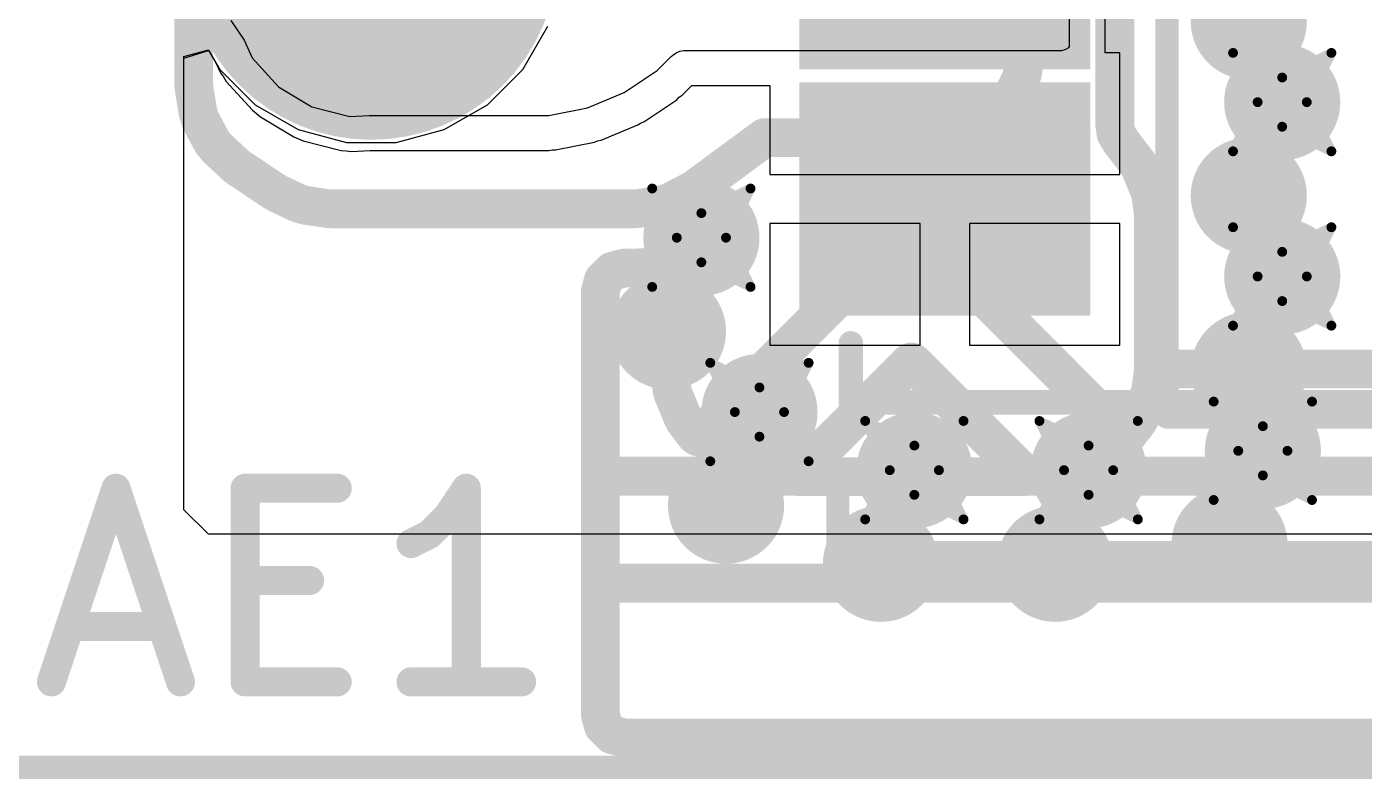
# Model space of a CAD drawing. Header units: inches. Extents: x 0 to 12.4, y -0.6 to 2.2.
# Drawn here: x 1.7109 to 1.9829, y -0.4313 to -0.28 of the extents above; entities that cross this region are included whole.
import ezdxf

# ---------------------------------------------------------------- set-up
doc = ezdxf.new("R2010")
doc.units = ezdxf.units.IN
doc.header["$MEASUREMENT"] = 0
for name, color, linetype in [('Board_Outline', 216, 'Continuous'), ('Bottom Layer', 5, 'Continuous'), ('Bottom Solder', 6, 'Continuous'), ('Dimension', 6, 'Continuous'), ('Drill Drawing', 1, 'Continuous'), ('Mechanical 4', 56, 'Continuous'), ('Multi-Layer', 9, 'Continuous'), ('Pad Holes', 156, 'Continuous'), ('Top Layer', 1, 'Continuous'), ('Top Overlay', 2, 'Continuous'), ('Top Paste', 8, 'Continuous'), ('Top Solder', 216, 'Continuous'), ('Via Holes', 16, 'Continuous')]:
    doc.layers.add(name, color=color, linetype=linetype)

# ---------------------------------------------------------------- blocks, each defined once
blk = doc.blocks.new('TP_0_9___8')
at = {"layer": 'Bottom Layer'}
h = blk.add_hatch(color=5, dxfattribs=at)
edge = h.paths.add_edge_path()
edge.add_arc((0, 0), 0.031496, 0, 360)
at = {"layer": 'Bottom Solder'}
h = blk.add_hatch(color=6, dxfattribs=at)
edge = h.paths.add_edge_path()
edge.add_arc((0, 0), 0.035496, 0, 360)
at = {"layer": 'Multi-Layer'}
h = blk.add_hatch(color=9, dxfattribs=at)
edge = h.paths.add_edge_path()
edge.add_arc((0, 0), 0.031496, 0, 360)
at = {"layer": 'Pad Holes'}
h = blk.add_hatch(color=7, dxfattribs=at)
edge = h.paths.add_edge_path()
edge.add_arc((0, 0), 0.0177165, 0, 360)
at = {"layer": 'Top Layer'}
h = blk.add_hatch(color=1, dxfattribs=at)
edge = h.paths.add_edge_path()
edge.add_arc((0, 0), 0.031496, 0, 360)
at = {"layer": 'Top Solder'}
h = blk.add_hatch(color=216, dxfattribs=at)
edge = h.paths.add_edge_path()
edge.add_arc((0, 0), 0.035496, 0, 360)
at = {"layer": 'Top Overlay'}
for points, const_width in [([(0.0354331, 0, 1), (-0.0354331, 0, 1)], 0.005), ([(-0.0366831, 0, 1), (-0.0341831, 0, 1)], 0.0025), ([(0.0341831, 0, 1), (0.0366831, 0, 1)], 0.0025)]:
    blk.add_lwpolyline(points, format="xyb", close=True, dxfattribs=dict(at, const_width=const_width))
blk = doc.blocks.new('E07_400M10S_10')
at = {"layer": 'Top Layer'}
for points in [[(0.23228345, 0.35433075), (0.28346455, 0.35433075), (0.28346455, 0.31496065), (0.23228345, 0.31496065)], [(0.23228345, 0.30433075), (0.28346455, 0.30433075), (0.28346455, 0.26496065), (0.23228345, 0.26496065)]]:
    blk.add_hatch(color=1, dxfattribs=at).paths.add_polyline_path(points)
at = {"layer": 'Top Paste'}
for points in [[(0.23228345, 0.35433075), (0.28346455, 0.35433075), (0.28346455, 0.31496065), (0.23228345, 0.31496065)], [(0.23228345, 0.30433075), (0.28346455, 0.30433075), (0.28346455, 0.26496065), (0.23228345, 0.26496065)]]:
    blk.add_hatch(color=8, dxfattribs=at).paths.add_polyline_path(points)
at = {"layer": 'Top Solder'}
for points in [[(0.22828345, 0.35833075), (0.28746455, 0.35833075), (0.28746455, 0.31096065), (0.22828345, 0.31096065)], [(0.22828345, 0.30833075), (0.28746455, 0.30833075), (0.28746455, 0.26096065), (0.22828345, 0.26096065)]]:
    blk.add_hatch(color=216, dxfattribs=at).paths.add_polyline_path(points)
at = {"layer": 'Top Overlay', "const_width": 0.005}
for points in [[(0.277, 0.376), (-0.277, 0.376)], [(0.277, 0.376), (0.277, 0.364)]]:
    blk.add_lwpolyline(points, dxfattribs=at)
at = {"layer": 'Top Overlay', "const_width": 0.0025}
for points in [[(0.27575, 0.376, 1), (0.27825, 0.376, 1)], [(0.27575, 0.376, 1), (0.27825, 0.376, 1)], [(0.27575, 0.364, 1), (0.27825, 0.364, 1)]]:
    blk.add_lwpolyline(points, format="xyb", close=True, dxfattribs=at)

msp = doc.modelspace()

# ---------------------------------------------------------------- hatches: boundary and pattern name
at = {"layer": 'Bottom Layer'}
h = msp.add_hatch(color=5, dxfattribs=at)
edge = h.paths.add_edge_path()
edge.add_arc((1.9662402, -0.2952756), 0.011811, 0, 360)
h = msp.add_hatch(color=5, dxfattribs=at)
edge = h.paths.add_edge_path()
edge.add_arc((1.8481299, -0.3228347), 0.011811, 0, 360)
h = msp.add_hatch(color=5, dxfattribs=at)
edge = h.paths.add_edge_path()
edge.add_arc((1.9662402, -0.3307087), 0.011811, 0, 360)
h = msp.add_hatch(color=5, dxfattribs=at)
edge = h.paths.add_edge_path()
edge.add_arc((1.859941, -0.3582677), 0.011811, 0, 360)
h = msp.add_hatch(color=5, dxfattribs=at)
edge = h.paths.add_edge_path()
edge.add_arc((1.9623032, -0.3661418), 0.011811, 0, 360)
h = msp.add_hatch(color=5, dxfattribs=at)
edge = h.paths.add_edge_path()
edge.add_arc((1.891437, -0.3700788), 0.011811, 0, 360)
h = msp.add_hatch(color=5, dxfattribs=at)
edge = h.paths.add_edge_path()
edge.add_arc((1.9268701, -0.3700788), 0.011811, 0, 360)
at = {"layer": 'Dimension'}
h = msp.add_hatch(color=6, dxfattribs=at)
edge = h.paths.add_edge_path()
edge.add_arc((1.9594431, -0.2788617), 0.011811, 0, 360)
h = msp.add_hatch(color=6, dxfattribs=at)
edge = h.paths.add_edge_path()
edge.add_arc((1.9594431, -0.3142947), 0.011811, 0, 360)
h = msp.add_hatch(color=6, dxfattribs=at)
edge = h.paths.add_edge_path()
edge.add_arc((1.8413328, -0.3418538), 0.011811, 0, 360)
h = msp.add_hatch(color=6, dxfattribs=at)
edge = h.paths.add_edge_path()
edge.add_arc((1.9594431, -0.3497278), 0.011811, 0, 360)
h = msp.add_hatch(color=6, dxfattribs=at)
edge = h.paths.add_edge_path()
edge.add_arc((1.8531439, -0.3772868), 0.011811, 0, 360)
h = msp.add_hatch(color=6, dxfattribs=at)
edge = h.paths.add_edge_path()
edge.add_arc((1.9555061, -0.3851609), 0.011811, 0, 360)
h = msp.add_hatch(color=6, dxfattribs=at)
edge = h.paths.add_edge_path()
edge.add_arc((1.8846399, -0.3890979), 0.011811, 0, 360)
h = msp.add_hatch(color=6, dxfattribs=at)
edge = h.paths.add_edge_path()
edge.add_arc((1.920073, -0.3890979), 0.011811, 0, 360)
at = {"layer": 'Top Layer'}
h = msp.add_hatch(color=1, dxfattribs=at)
edge = h.paths.add_edge_path()
edge.add_arc((1.9662402, -0.2952756), 0.011811, 0, 360)
h = msp.add_hatch(color=1, dxfattribs=at)
edge = h.paths.add_edge_path()
edge.add_arc((1.8481299, -0.3228347), 0.011811, 0, 360)
h = msp.add_hatch(color=1, dxfattribs=at)
edge = h.paths.add_edge_path()
edge.add_arc((1.9662402, -0.3307087), 0.011811, 0, 360)
h = msp.add_hatch(color=1, dxfattribs=at)
edge = h.paths.add_edge_path()
edge.add_arc((1.859941, -0.3582677), 0.011811, 0, 360)
h = msp.add_hatch(color=1, dxfattribs=at)
edge = h.paths.add_edge_path()
edge.add_arc((1.9623032, -0.3661418), 0.011811, 0, 360)
h = msp.add_hatch(color=1, dxfattribs=at)
edge = h.paths.add_edge_path()
edge.add_arc((1.891437, -0.3700788), 0.011811, 0, 360)
h = msp.add_hatch(color=1, dxfattribs=at)
edge = h.paths.add_edge_path()
edge.add_arc((1.9268701, -0.3700788), 0.011811, 0, 360)
at = {"layer": 'Via Holes'}
h = msp.add_hatch(color=7, dxfattribs=at)
edge = h.paths.add_edge_path()
edge.add_arc((1.9662402, -0.2952756), 0.0059055, 0, 360)
h = msp.add_hatch(color=7, dxfattribs=at)
edge = h.paths.add_edge_path()
edge.add_arc((1.8481299, -0.3228347), 0.0059055, 0, 360)
h = msp.add_hatch(color=7, dxfattribs=at)
edge = h.paths.add_edge_path()
edge.add_arc((1.9662402, -0.3307087), 0.0059055, 0, 360)
h = msp.add_hatch(color=7, dxfattribs=at)
edge = h.paths.add_edge_path()
edge.add_arc((1.859941, -0.3582677), 0.0059055, 0, 360)
h = msp.add_hatch(color=7, dxfattribs=at)
edge = h.paths.add_edge_path()
edge.add_arc((1.9623032, -0.3661418), 0.0059055, 0, 360)
h = msp.add_hatch(color=7, dxfattribs=at)
edge = h.paths.add_edge_path()
edge.add_arc((1.891437, -0.3700788), 0.0059055, 0, 360)
h = msp.add_hatch(color=7, dxfattribs=at)
edge = h.paths.add_edge_path()
edge.add_arc((1.9268701, -0.3700788), 0.0059055, 0, 360)

# ---------------------------------------------------------------- linework, layer by layer
at = {"layer": 'Board_Outline', "const_width": 0.01}
msp.add_lwpolyline([(1.6929134, -0.4330709), (2.5590551, -0.4330709)], dxfattribs=at)
at = {"layer": 'Bottom Layer'}
for p, q in [((1.8118045, -0.2886371), (1.8168726, -0.2798589)), ((1.7429133, -0.286024), (1.7479133, -0.2846843)), ((1.7479133, -0.2846843), (1.7501955, -0.2886371)), ((1.7429133, -0.3781069), (1.7429133, -0.286024)), ((1.7501955, -0.2886371), (1.7573629, -0.2958045)), ((1.8046371, -0.2958045), (1.8118045, -0.2886371)), ((1.7573629, -0.2958045), (1.7661411, -0.3008726)), ((1.7958589, -0.3008726), (1.8046371, -0.2958045)), ((1.7661411, -0.3008726), (1.7759319, -0.303496)), ((1.7860681, -0.303496), (1.7958589, -0.3008726)), ((1.7759319, -0.303496), (1.7860681, -0.303496)), ((1.7479134, -0.383071), (1.7429133, -0.3781069)), ((2.509055, -0.3830709), (1.7479134, -0.383071))]:
    msp.add_line(p, q, dxfattribs=at)
at = {"layer": 'Dimension', "const_width": 0.007874}
for points in [[(1.9321989, -0.2685965), (1.932199, -0.299363)], [(1.7448761, -0.2915685), (1.7448761, -0.2747387)], [(1.9111349, -0.2750426), (1.9129493, -0.2786036)], [(1.9129493, -0.2786036), (1.9134213, -0.2800562)], [(1.9134213, -0.2800562), (1.9140465, -0.2840035)], [(1.9140465, -0.2855309), (1.9140465, -0.2840035)], [(1.9134213, -0.2894781), (1.9140465, -0.2855309)], [(1.9129493, -0.2909307), (1.9134213, -0.2894781)], [(1.7448761, -0.2915685), (1.7449413, -0.2923633)], [(1.9111349, -0.2944917), (1.9129493, -0.2909307)], [(1.7449413, -0.2923633), (1.7457885, -0.2974981)], [(1.9102371, -0.2957274), (1.9111349, -0.2944917)], [(1.7457885, -0.2974981), (1.7462991, -0.2990032)], [(1.9074112, -0.2985533), (1.9102371, -0.2957274)], [(1.7462991, -0.2990032), (1.7481583, -0.3024837)], [(1.9026145, -0.3012655), (1.9061755, -0.2994511)], [(1.9061755, -0.2994511), (1.9074112, -0.2985533)], [(1.9321614, -0.2996483), (1.9321689, -0.2995527)], [(1.9321614, -0.2996483), (1.932448, -0.3017211)], [(1.9321689, -0.2995527), (1.932199, -0.299363)], [(1.7481583, -0.3024837), (1.7485602, -0.3032361)], [(1.8558129, -0.3063137), (1.8610179, -0.3024837)], [(1.8610179, -0.3024837), (1.8960668, -0.3024837)], [(1.8960668, -0.3024837), (1.8968304, -0.3024236)], [(1.8968304, -0.3024236), (1.8978448, -0.3022629)], [(1.8978448, -0.3022629), (1.9011619, -0.3017375)], [(1.9011619, -0.3017375), (1.9026145, -0.3012655)], [(1.932448, -0.3017211), (1.9334108, -0.3032251)], [(1.7485602, -0.3032361), (1.7495274, -0.3044975)], [(1.7495274, -0.3044975), (1.7533241, -0.3080567)], [(1.9333916, -0.3032399), (1.9334108, -0.3032251)], [(1.9333916, -0.3032399), (1.9335644, -0.3034652)], [(1.9335644, -0.3034652), (1.9335762, -0.3034835)], [(1.9335762, -0.3034835), (1.9335862, -0.3034935)], [(1.9335862, -0.3034935), (1.9369201, -0.3078383)], [(1.7533241, -0.3080567), (1.7539484, -0.3085527)], [(1.84685, -0.3129092), (1.855657, -0.3064285)], [(1.855657, -0.3064285), (1.855813, -0.3063137)], [(1.8558129, -0.3063137), (1.855813, -0.3063137)], [(1.9369201, -0.3078383), (1.9372373, -0.3083878)], [(1.9372373, -0.3083878), (1.9393329, -0.313447)], [(1.7539484, -0.3085527), (1.7612622, -0.3134453)], [(1.7612622, -0.3134453), (1.7618872, -0.3137998)], [(1.7618872, -0.3137998), (1.7661324, -0.3158098)], [(1.8426985, -0.3151173), (1.8461929, -0.3133167)], [(1.8461929, -0.3133167), (1.84685, -0.3129092)], [(1.9393329, -0.313447), (1.9394972, -0.31406)], [(1.7661324, -0.3158098), (1.7675046, -0.3162264)], [(1.7675046, -0.3162264), (1.7721502, -0.3169161)], [(1.8363509, -0.3167323), (1.8402396, -0.3161104)], [(1.8402396, -0.3161104), (1.8417046, -0.3156294)], [(1.8417046, -0.3156294), (1.8426985, -0.3151173)], [(1.9394972, -0.31406), (1.9400324, -0.3181258)], [(1.7721502, -0.3169161), (1.7728672, -0.3169691)], [(1.7728672, -0.3169691), (1.8344827, -0.3169691)], [(1.8344827, -0.3169691), (1.8352536, -0.3169078)], [(1.8352536, -0.3169078), (1.8363509, -0.3167323)], [(1.9400324, -0.3181258), (1.9400533, -0.3184437)], [(1.9400533, -0.3495159), (1.9400533, -0.3184437)], [(1.8478672, -0.3630338), (1.8873887, -0.3235123)], [(1.8873887, -0.3235123), (1.8895771, -0.3222488)], [(1.8895771, -0.3222488), (1.8921042, -0.3222488)], [(1.8921042, -0.3222488), (1.8942927, -0.3235123)], [(1.8942927, -0.3235123), (1.9338142, -0.3630338)], [(1.8282074, -0.3314376), (1.8299942, -0.3296507)], [(1.8299942, -0.3296507), (1.8324352, -0.3289967)], [(1.8324352, -0.3289967), (1.8344342, -0.3289967)], [(1.8344342, -0.3289967), (1.8344827, -0.3289967)], [(1.8344827, -0.3289967), (1.8354354, -0.3289589)], [(1.8354354, -0.3289589), (1.8362063, -0.3288976)], [(1.8362063, -0.3288976), (1.8362551, -0.3288918)], [(1.8362551, -0.3288918), (1.836263, -0.328891)], [(1.836263, -0.328891), (1.8389026, -0.3293691)], [(1.8389026, -0.3293691), (1.8408911, -0.3311696)], [(1.8275533, -0.3338785), (1.8282074, -0.3314376)], [(1.8408911, -0.3311696), (1.8416281, -0.3337489)], [(1.8275533, -0.3712935), (1.8275533, -0.3338785)], [(1.8416281, -0.3495159), (1.8416281, -0.3337489)], [(1.8677671, -0.3709728), (1.8903863, -0.3483536)], [(1.8903863, -0.3483536), (1.8908407, -0.3480912)], [(1.8908407, -0.3480912), (1.8912951, -0.3483536)], [(1.8912951, -0.3483536), (1.9139143, -0.3709728)], [(1.8416281, -0.3495159), (1.8416489, -0.3498337)], [(1.8416489, -0.3498337), (1.8421842, -0.3538995)], [(1.9394972, -0.3538995), (1.9400324, -0.3498337)], [(1.9400324, -0.3498337), (1.9400533, -0.3495159)], [(1.9400533, -0.3495159), (2.3731242, -0.3495159)], [(1.9400533, -0.3495159), (2.3731242, -0.3495159)], [(1.8421842, -0.3538995), (1.8423484, -0.3545124)], [(1.8423484, -0.3545124), (1.8444441, -0.3595718)], [(1.9372373, -0.3595717), (1.9393329, -0.3545124)], [(1.9393329, -0.3545124), (1.9394972, -0.3538995)], [(1.8444441, -0.3595718), (1.8447613, -0.3601212)], [(1.8447613, -0.3601212), (1.8469501, -0.3629737)], [(1.9347313, -0.3629737), (1.93692, -0.3601213)], [(1.93692, -0.3601213), (1.9372373, -0.3595717)], [(1.8469501, -0.3629737), (1.8473894, -0.3632959)], [(1.8473894, -0.3632959), (1.8478672, -0.3630338)], [(1.9338142, -0.3630338), (1.9342918, -0.3632959)], [(1.9342918, -0.3632959), (1.9347313, -0.3629737)], [(1.8675705, -0.3712935), (1.8677671, -0.3709728)], [(1.9139143, -0.3709728), (1.9141108, -0.3712935)], [(1.8275533, -0.3712935), (1.8675705, -0.3712935)], [(1.8275533, -0.3712935), (1.8675705, -0.3712935)], [(1.8275533, -0.3930349), (1.8275533, -0.3712935)], [(1.8675705, -0.3712935), (1.8679363, -0.3713813)], [(1.8679363, -0.3713813), (1.9137451, -0.3713813)], [(1.9137451, -0.3713813), (1.9141108, -0.3712935)], [(1.9141108, -0.3712935), (2.3990666, -0.3712935)], [(1.9141108, -0.3712935), (2.3990666, -0.3712935)], [(1.8275533, -0.3930349), (2.5008546, -0.3930349)], [(1.8275533, -0.3930349), (2.5008546, -0.3930349)], [(1.8275533, -0.4196294), (1.8275533, -0.3930349)], [(1.8275533, -0.4196294), (1.8282074, -0.4220703)], [(1.8282074, -0.4220703), (1.8299942, -0.4238572)], [(1.8299942, -0.4238572), (1.8324352, -0.4245113)], [(1.8324352, -0.4245113), (2.5473565, -0.4245113)]]:
    msp.add_lwpolyline(points, dxfattribs=at)
at = {"layer": 'Dimension', "const_width": 0.003937}
for points in [[(1.9109808, -0.2786036, 1), (1.9149178, -0.2786036, 1)], [(1.9109808, -0.2786036, 1), (1.9149178, -0.2786036, 1)], [(1.9114528, -0.2800562, 1), (1.9153898, -0.2800562, 1)], [(1.9114528, -0.2800562, 1), (1.9153898, -0.2800562, 1)], [(1.912078, -0.2840035, 1), (1.916015, -0.2840035, 1)], [(1.912078, -0.2840035, 1), (1.916015, -0.2840035, 1)], [(1.912078, -0.2855309, 1), (1.916015, -0.2855309, 1)], [(1.912078, -0.2855309, 1), (1.916015, -0.2855309, 1)], [(1.9114528, -0.2894781, 1), (1.9153898, -0.2894781, 1)], [(1.9114528, -0.2894781, 1), (1.9153898, -0.2894781, 1)], [(1.7429076, -0.2915685, 1), (1.7468446, -0.2915685, 1)], [(1.7429076, -0.2915685, 1), (1.7468446, -0.2915685, 1)], [(1.9109808, -0.2909307, 1), (1.9149178, -0.2909307, 1)], [(1.9109808, -0.2909307, 1), (1.9149178, -0.2909307, 1)], [(1.7429728, -0.2923633, 1), (1.7469098, -0.2923633, 1)], [(1.7429728, -0.2923633, 1), (1.7469098, -0.2923633, 1)], [(1.9091664, -0.2944917, 1), (1.9131034, -0.2944917, 1)], [(1.9091664, -0.2944917, 1), (1.9131034, -0.2944917, 1)], [(1.74382, -0.2974981, 1), (1.747757, -0.2974981, 1)], [(1.74382, -0.2974981, 1), (1.747757, -0.2974981, 1)], [(1.9082686, -0.2957274, 1), (1.9122056, -0.2957274, 1)], [(1.9082686, -0.2957274, 1), (1.9122056, -0.2957274, 1)], [(1.7443306, -0.2990032, 1), (1.7482676, -0.2990032, 1)], [(1.7443306, -0.2990032, 1), (1.7482676, -0.2990032, 1)], [(1.904207, -0.2994511, 1), (1.908144, -0.2994511, 1)], [(1.904207, -0.2994511, 1), (1.908144, -0.2994511, 1)], [(1.9054427, -0.2985533, 1), (1.9093797, -0.2985533, 1)], [(1.9054427, -0.2985533, 1), (1.9093797, -0.2985533, 1)], [(1.9301929, -0.2996483, 1), (1.9341299, -0.2996483, 1)], [(1.9301929, -0.2996483, 1), (1.9341299, -0.2996483, 1)], [(1.9302004, -0.2995527, 1), (1.9341374, -0.2995527, 1)], [(1.9302004, -0.2995527, 1), (1.9341374, -0.2995527, 1)], [(1.9302305, -0.299363, 1), (1.9341675, -0.299363, 1)], [(1.9302305, -0.299363, 1), (1.9341675, -0.299363, 1)], [(1.7461898, -0.3024837, 1), (1.7501268, -0.3024837, 1)], [(1.7461898, -0.3024837, 1), (1.7501268, -0.3024837, 1)], [(1.8590494, -0.3024837, 1), (1.8629864, -0.3024837, 1)], [(1.8590494, -0.3024837, 1), (1.8629864, -0.3024837, 1)], [(1.8940983, -0.3024837, 1), (1.8980353, -0.3024837, 1)], [(1.8940983, -0.3024837, 1), (1.8980353, -0.3024837, 1)], [(1.8948619, -0.3024236, 1), (1.8987989, -0.3024236, 1)], [(1.8948619, -0.3024236, 1), (1.8987989, -0.3024236, 1)], [(1.8958763, -0.3022629, 1), (1.8998133, -0.3022629, 1)], [(1.8958763, -0.3022629, 1), (1.8998133, -0.3022629, 1)], [(1.8991934, -0.3017375, 1), (1.9031304, -0.3017375, 1)], [(1.8991934, -0.3017375, 1), (1.9031304, -0.3017375, 1)], [(1.900646, -0.3012655, 1), (1.904583, -0.3012655, 1)], [(1.900646, -0.3012655, 1), (1.904583, -0.3012655, 1)], [(1.9304795, -0.3017211, 1), (1.9344165, -0.3017211, 1)], [(1.9304795, -0.3017211, 1), (1.9344165, -0.3017211, 1)], [(1.7465917, -0.3032361, 1), (1.7505287, -0.3032361, 1)], [(1.7465917, -0.3032361, 1), (1.7505287, -0.3032361, 1)], [(1.7475589, -0.3044975, 1), (1.7514959, -0.3044975, 1)], [(1.7475589, -0.3044975, 1), (1.7514959, -0.3044975, 1)], [(1.9314231, -0.3032399, 1), (1.9353601, -0.3032399, 1)], [(1.9314231, -0.3032399, 1), (1.9353601, -0.3032399, 1)], [(1.9314423, -0.3032251, 1), (1.9353793, -0.3032251, 1)], [(1.9314423, -0.3032251, 1), (1.9353793, -0.3032251, 1)], [(1.9315959, -0.3034652, 1), (1.9355329, -0.3034652, 1)], [(1.9315959, -0.3034652, 1), (1.9355329, -0.3034652, 1)], [(1.9316077, -0.3034835, 1), (1.9355447, -0.3034835, 1)], [(1.9316077, -0.3034835, 1), (1.9355447, -0.3034835, 1)], [(1.9316177, -0.3034935, 1), (1.9355547, -0.3034935, 1)], [(1.9316177, -0.3034935, 1), (1.9355547, -0.3034935, 1)], [(1.7513556, -0.3080567, 1), (1.7552926, -0.3080567, 1)], [(1.7513556, -0.3080567, 1), (1.7552926, -0.3080567, 1)], [(1.8536885, -0.3064285, 1), (1.8576255, -0.3064285, 1)], [(1.8536885, -0.3064285, 1), (1.8576255, -0.3064285, 1)], [(1.8538444, -0.3063137, 1), (1.8577814, -0.3063137, 1)], [(1.8538444, -0.3063137, 1), (1.8577814, -0.3063137, 1)], [(1.8538445, -0.3063137, 1), (1.8577815, -0.3063137, 1)], [(1.8538445, -0.3063137, 1), (1.8577815, -0.3063137, 1)], [(1.9349516, -0.3078383, 1), (1.9388886, -0.3078383, 1)], [(1.9349516, -0.3078383, 1), (1.9388886, -0.3078383, 1)], [(1.9352688, -0.3083878, 1), (1.9392058, -0.3083878, 1)], [(1.9352688, -0.3083878, 1), (1.9392058, -0.3083878, 1)], [(1.7519799, -0.3085527, 1), (1.7559169, -0.3085527, 1)], [(1.7519799, -0.3085527, 1), (1.7559169, -0.3085527, 1)], [(1.7592937, -0.3134453, 1), (1.7632307, -0.3134453, 1)], [(1.7592937, -0.3134453, 1), (1.7632307, -0.3134453, 1)], [(1.7599187, -0.3137998, 1), (1.7638557, -0.3137998, 1)], [(1.7599187, -0.3137998, 1), (1.7638557, -0.3137998, 1)], [(1.8442244, -0.3133167, 1), (1.8481614, -0.3133167, 1)], [(1.8442244, -0.3133167, 1), (1.8481614, -0.3133167, 1)], [(1.8448815, -0.3129092, 1), (1.8488185, -0.3129092, 1)], [(1.8448815, -0.3129092, 1), (1.8488185, -0.3129092, 1)], [(1.9373644, -0.313447, 1), (1.9413014, -0.313447, 1)], [(1.9373644, -0.313447, 1), (1.9413014, -0.313447, 1)], [(1.7641639, -0.3158098, 1), (1.7681009, -0.3158098, 1)], [(1.7641639, -0.3158098, 1), (1.7681009, -0.3158098, 1)], [(1.7655361, -0.3162264, 1), (1.7694731, -0.3162264, 1)], [(1.7655361, -0.3162264, 1), (1.7694731, -0.3162264, 1)], [(1.8382711, -0.3161104, 1), (1.8422081, -0.3161104, 1)], [(1.8382711, -0.3161104, 1), (1.8422081, -0.3161104, 1)], [(1.8397361, -0.3156294, 1), (1.8436731, -0.3156294, 1)], [(1.8397361, -0.3156294, 1), (1.8436731, -0.3156294, 1)], [(1.84073, -0.3151173, 1), (1.844667, -0.3151173, 1)], [(1.84073, -0.3151173, 1), (1.844667, -0.3151173, 1)], [(1.9375287, -0.31406, 1), (1.9414657, -0.31406, 1)], [(1.9375287, -0.31406, 1), (1.9414657, -0.31406, 1)], [(1.7701817, -0.3169161, 1), (1.7741187, -0.3169161, 1)], [(1.7701817, -0.3169161, 1), (1.7741187, -0.3169161, 1)], [(1.7708987, -0.3169691, 1), (1.7748357, -0.3169691, 1)], [(1.7708987, -0.3169691, 1), (1.7748357, -0.3169691, 1)], [(1.8325142, -0.3169691, 1), (1.8364512, -0.3169691, 1)], [(1.8325142, -0.3169691, 1), (1.8364512, -0.3169691, 1)], [(1.8332851, -0.3169078, 1), (1.8372221, -0.3169078, 1)], [(1.8332851, -0.3169078, 1), (1.8372221, -0.3169078, 1)], [(1.8343824, -0.3167323, 1), (1.8383194, -0.3167323, 1)], [(1.8343824, -0.3167323, 1), (1.8383194, -0.3167323, 1)], [(1.9380639, -0.3181258, 1), (1.9420009, -0.3181258, 1)], [(1.9380639, -0.3181258, 1), (1.9420009, -0.3181258, 1)], [(1.9380848, -0.3184437, 1), (1.9420218, -0.3184437, 1)], [(1.9380848, -0.3184437, 1), (1.9420218, -0.3184437, 1)], [(1.8854202, -0.3235123, 1), (1.8893572, -0.3235123, 1)], [(1.8854202, -0.3235123, 1), (1.8893572, -0.3235123, 1)], [(1.8876086, -0.3222488, 1), (1.8915456, -0.3222488, 1)], [(1.8876086, -0.3222488, 1), (1.8915456, -0.3222488, 1)], [(1.8901357, -0.3222488, 1), (1.8940727, -0.3222488, 1)], [(1.8901357, -0.3222488, 1), (1.8940727, -0.3222488, 1)], [(1.8923242, -0.3235123, 1), (1.8962612, -0.3235123, 1)], [(1.8923242, -0.3235123, 1), (1.8962612, -0.3235123, 1)], [(1.8280257, -0.3296507, 1), (1.8319627, -0.3296507, 1)], [(1.8280257, -0.3296507, 1), (1.8319627, -0.3296507, 1)], [(1.8304667, -0.3289967, 1), (1.8344037, -0.3289967, 1)], [(1.8304667, -0.3289967, 1), (1.8344037, -0.3289967, 1)], [(1.8324657, -0.3289967, 1), (1.8364027, -0.3289967, 1)], [(1.8324657, -0.3289967, 1), (1.8364027, -0.3289967, 1)], [(1.8325142, -0.3289967, 1), (1.8364512, -0.3289967, 1)], [(1.8325142, -0.3289967, 1), (1.8364512, -0.3289967, 1)], [(1.8334669, -0.3289589, 1), (1.8374039, -0.3289589, 1)], [(1.8334669, -0.3289589, 1), (1.8374039, -0.3289589, 1)], [(1.8342378, -0.3288976, 1), (1.8381748, -0.3288976, 1)], [(1.8342378, -0.3288976, 1), (1.8381748, -0.3288976, 1)], [(1.8342866, -0.3288918, 1), (1.8382236, -0.3288918, 1)], [(1.8342866, -0.3288918, 1), (1.8382236, -0.3288918, 1)], [(1.8342945, -0.328891, 1), (1.8382315, -0.328891, 1)], [(1.8342945, -0.328891, 1), (1.8382315, -0.328891, 1)], [(1.8369341, -0.3293691, 1), (1.8408711, -0.3293691, 1)], [(1.8369341, -0.3293691, 1), (1.8408711, -0.3293691, 1)], [(1.8262389, -0.3314376, 1), (1.8301759, -0.3314376, 1)], [(1.8262389, -0.3314376, 1), (1.8301759, -0.3314376, 1)], [(1.8389226, -0.3311696, 1), (1.8428596, -0.3311696, 1)], [(1.8389226, -0.3311696, 1), (1.8428596, -0.3311696, 1)], [(1.8255848, -0.3338785, 1), (1.8295218, -0.3338785, 1)], [(1.8255848, -0.3338785, 1), (1.8295218, -0.3338785, 1)], [(1.8396596, -0.3337489, 1), (1.8435966, -0.3337489, 1)], [(1.8396596, -0.3337489, 1), (1.8435966, -0.3337489, 1)], [(1.8884178, -0.3483536, 1), (1.8923548, -0.3483536, 1)], [(1.8884178, -0.3483536, 1), (1.8923548, -0.3483536, 1)], [(1.8888722, -0.3480912, 1), (1.8928092, -0.3480912, 1)], [(1.8888722, -0.3480912, 1), (1.8928092, -0.3480912, 1)], [(1.8893266, -0.3483536, 1), (1.8932636, -0.3483536, 1)], [(1.8893266, -0.3483536, 1), (1.8932636, -0.3483536, 1)], [(1.8396596, -0.3495159, 1), (1.8435966, -0.3495159, 1)], [(1.8396596, -0.3495159, 1), (1.8435966, -0.3495159, 1)], [(1.8396804, -0.3498337, 1), (1.8436174, -0.3498337, 1)], [(1.8396804, -0.3498337, 1), (1.8436174, -0.3498337, 1)], [(1.9380639, -0.3498337, 1), (1.9420009, -0.3498337, 1)], [(1.9380639, -0.3498337, 1), (1.9420009, -0.3498337, 1)], [(1.9380848, -0.3495159, 1), (1.9420218, -0.3495159, 1)], [(1.9380848, -0.3495159, 1), (1.9420218, -0.3495159, 1)], [(1.9380848, -0.3495159, 1), (1.9420218, -0.3495159, 1)], [(1.9380848, -0.3495159, 1), (1.9420218, -0.3495159, 1)], [(1.8402157, -0.3538995, 1), (1.8441527, -0.3538995, 1)], [(1.8402157, -0.3538995, 1), (1.8441527, -0.3538995, 1)], [(1.8403799, -0.3545124, 1), (1.8443169, -0.3545124, 1)], [(1.8403799, -0.3545124, 1), (1.8443169, -0.3545124, 1)], [(1.9373644, -0.3545124, 1), (1.9413014, -0.3545124, 1)], [(1.9373644, -0.3545124, 1), (1.9413014, -0.3545124, 1)], [(1.9375287, -0.3538995, 1), (1.9414657, -0.3538995, 1)], [(1.9375287, -0.3538995, 1), (1.9414657, -0.3538995, 1)], [(1.8424756, -0.3595718, 1), (1.8464126, -0.3595718, 1)], [(1.8424756, -0.3595718, 1), (1.8464126, -0.3595718, 1)], [(1.8427928, -0.3601212, 1), (1.8467298, -0.3601212, 1)], [(1.8427928, -0.3601212, 1), (1.8467298, -0.3601212, 1)], [(1.9349515, -0.3601213, 1), (1.9388885, -0.3601213, 1)], [(1.9349515, -0.3601213, 1), (1.9388885, -0.3601213, 1)], [(1.9352688, -0.3595717, 1), (1.9392058, -0.3595717, 1)], [(1.9352688, -0.3595717, 1), (1.9392058, -0.3595717, 1)], [(1.8449816, -0.3629737, 1), (1.8489186, -0.3629737, 1)], [(1.8449816, -0.3629737, 1), (1.8489186, -0.3629737, 1)], [(1.8454209, -0.3632959, 1), (1.8493579, -0.3632959, 1)], [(1.8454209, -0.3632959, 1), (1.8493579, -0.3632959, 1)], [(1.8458987, -0.3630338, 1), (1.8498357, -0.3630338, 1)], [(1.8458987, -0.3630338, 1), (1.8498357, -0.3630338, 1)], [(1.9318457, -0.3630338, 1), (1.9357827, -0.3630338, 1)], [(1.9318457, -0.3630338, 1), (1.9357827, -0.3630338, 1)], [(1.9323233, -0.3632959, 1), (1.9362603, -0.3632959, 1)], [(1.9323233, -0.3632959, 1), (1.9362603, -0.3632959, 1)], [(1.9327628, -0.3629737, 1), (1.9366998, -0.3629737, 1)], [(1.9327628, -0.3629737, 1), (1.9366998, -0.3629737, 1)], [(1.8657986, -0.3709728, 1), (1.8697356, -0.3709728, 1)], [(1.8657986, -0.3709728, 1), (1.8697356, -0.3709728, 1)], [(1.9119458, -0.3709728, 1), (1.9158828, -0.3709728, 1)], [(1.9119458, -0.3709728, 1), (1.9158828, -0.3709728, 1)], [(1.8255848, -0.3712935, 1), (1.8295218, -0.3712935, 1)], [(1.8255848, -0.3712935, 1), (1.8295218, -0.3712935, 1)], [(1.8255848, -0.3712935, 1), (1.8295218, -0.3712935, 1)], [(1.8255848, -0.3712935, 1), (1.8295218, -0.3712935, 1)], [(1.865602, -0.3712935, 1), (1.869539, -0.3712935, 1)], [(1.865602, -0.3712935, 1), (1.869539, -0.3712935, 1)], [(1.865602, -0.3712935, 1), (1.869539, -0.3712935, 1)], [(1.865602, -0.3712935, 1), (1.869539, -0.3712935, 1)], [(1.8659678, -0.3713813, 1), (1.8699048, -0.3713813, 1)], [(1.8659678, -0.3713813, 1), (1.8699048, -0.3713813, 1)], [(1.9117766, -0.3713813, 1), (1.9157136, -0.3713813, 1)], [(1.9117766, -0.3713813, 1), (1.9157136, -0.3713813, 1)], [(1.9121423, -0.3712935, 1), (1.9160793, -0.3712935, 1)], [(1.9121423, -0.3712935, 1), (1.9160793, -0.3712935, 1)], [(1.9121423, -0.3712935, 1), (1.9160793, -0.3712935, 1)], [(1.9121423, -0.3712935, 1), (1.9160793, -0.3712935, 1)], [(1.8255848, -0.3930349, 1), (1.8295218, -0.3930349, 1)], [(1.8255848, -0.3930349, 1), (1.8295218, -0.3930349, 1)], [(1.8255848, -0.3930349, 1), (1.8295218, -0.3930349, 1)], [(1.8255848, -0.3930349, 1), (1.8295218, -0.3930349, 1)], [(1.8255848, -0.4196294, 1), (1.8295218, -0.4196294, 1)], [(1.8255848, -0.4196294, 1), (1.8295218, -0.4196294, 1)], [(1.8262389, -0.4220703, 1), (1.8301759, -0.4220703, 1)], [(1.8262389, -0.4220703, 1), (1.8301759, -0.4220703, 1)], [(1.8280257, -0.4238572, 1), (1.8319627, -0.4238572, 1)], [(1.8280257, -0.4238572, 1), (1.8319627, -0.4238572, 1)], [(1.8304667, -0.4245113, 1), (1.8344037, -0.4245113, 1)], [(1.8304667, -0.4245113, 1), (1.8344037, -0.4245113, 1)]]:
    msp.add_lwpolyline(points, format="xyb", close=True, dxfattribs=at)
at = {"layer": 'Drill Drawing', "const_width": 0.002}
for points in [[(1.9562402, -0.2852756), (1.9662402, -0.2902756)], [(1.9562402, -0.2852756), (1.9612402, -0.2952756)], [(1.9662402, -0.2902756), (1.9762402, -0.2852756)], [(1.9712402, -0.2952756), (1.9762402, -0.2852756)], [(1.9562402, -0.3052756), (1.9612402, -0.2952756)], [(1.9712402, -0.2952756), (1.9762402, -0.3052756)], [(1.9562402, -0.3052756), (1.9662402, -0.3002756)], [(1.9662402, -0.3002756), (1.9762402, -0.3052756)], [(1.8381299, -0.3128347), (1.8481299, -0.3178347)], [(1.8381299, -0.3128347), (1.8431299, -0.3228347)], [(1.8481299, -0.3178347), (1.8581299, -0.3128347)], [(1.8531299, -0.3228347), (1.8581299, -0.3128347)], [(1.9562402, -0.3207087), (1.9662402, -0.3257087)], [(1.9562402, -0.3207087), (1.9612402, -0.3307087)], [(1.9662402, -0.3257087), (1.9762402, -0.3207087)], [(1.9712402, -0.3307087), (1.9762402, -0.3207087)], [(1.8381299, -0.3328347), (1.8431299, -0.3228347)], [(1.8531299, -0.3228347), (1.8581299, -0.3328347)], [(1.8381299, -0.3328347), (1.8481299, -0.3278347)], [(1.8481299, -0.3278347), (1.8581299, -0.3328347)], [(1.9562402, -0.3407087), (1.9612402, -0.3307087)], [(1.9712402, -0.3307087), (1.9762402, -0.3407087)], [(1.9562402, -0.3407087), (1.9662402, -0.3357087)], [(1.9662402, -0.3357087), (1.9762402, -0.3407087)], [(1.849941, -0.3482677), (1.859941, -0.3532677)], [(1.849941, -0.3482677), (1.854941, -0.3582677)], [(1.859941, -0.3532677), (1.869941, -0.3482677)], [(1.864941, -0.3582677), (1.869941, -0.3482677)], [(1.9523032, -0.3561418), (1.9623032, -0.3611418)], [(1.9523032, -0.3561418), (1.9573032, -0.3661418)], [(1.9623032, -0.3611418), (1.9723032, -0.3561418)], [(1.9673032, -0.3661418), (1.9723032, -0.3561418)], [(1.849941, -0.3682677), (1.854941, -0.3582677)], [(1.864941, -0.3582677), (1.869941, -0.3682677)], [(1.881437, -0.3600788), (1.891437, -0.3650788)], [(1.881437, -0.3600788), (1.886437, -0.3700788)], [(1.891437, -0.3650788), (1.901437, -0.3600788)], [(1.896437, -0.3700788), (1.901437, -0.3600788)], [(1.9168701, -0.3600788), (1.9268701, -0.3650788)], [(1.9168701, -0.3600788), (1.9218701, -0.3700788)], [(1.9268701, -0.3650788), (1.9368701, -0.3600788)], [(1.9318701, -0.3700788), (1.9368701, -0.3600788)], [(1.849941, -0.3682677), (1.859941, -0.3632677)], [(1.859941, -0.3632677), (1.869941, -0.3682677)], [(1.9523032, -0.3761418), (1.9573032, -0.3661418)], [(1.9673032, -0.3661418), (1.9723032, -0.3761418)], [(1.881437, -0.3800788), (1.886437, -0.3700788)], [(1.896437, -0.3700788), (1.901437, -0.3800788)], [(1.9168701, -0.3800788), (1.9218701, -0.3700788)], [(1.9318701, -0.3700788), (1.9368701, -0.3800788)], [(1.9523032, -0.3761418), (1.9623032, -0.3711418)], [(1.9623032, -0.3711418), (1.9723032, -0.3761418)], [(1.881437, -0.3800788), (1.891437, -0.3750788)], [(1.891437, -0.3750788), (1.901437, -0.3800788)], [(1.9168701, -0.3800788), (1.9268701, -0.3750788)], [(1.9268701, -0.3750788), (1.9368701, -0.3800788)]]:
    msp.add_lwpolyline(points, dxfattribs=at)
at = {"layer": 'Drill Drawing', "const_width": 0.001}
for points in [[(1.9557402, -0.2852756, 1), (1.9567402, -0.2852756, 1)], [(1.9557402, -0.2852756, 1), (1.9567402, -0.2852756, 1)], [(1.9757402, -0.2852756, 1), (1.9767402, -0.2852756, 1)], [(1.9757402, -0.2852756, 1), (1.9767402, -0.2852756, 1)], [(1.9657402, -0.2902756, 1), (1.9667402, -0.2902756, 1)], [(1.9657402, -0.2902756, 1), (1.9667402, -0.2902756, 1)], [(1.9607402, -0.2952756, 1), (1.9617402, -0.2952756, 1)], [(1.9607402, -0.2952756, 1), (1.9617402, -0.2952756, 1)], [(1.9707402, -0.2952756, 1), (1.9717402, -0.2952756, 1)], [(1.9707402, -0.2952756, 1), (1.9717402, -0.2952756, 1)], [(1.9657402, -0.3002756, 1), (1.9667402, -0.3002756, 1)], [(1.9657402, -0.3002756, 1), (1.9667402, -0.3002756, 1)], [(1.9557402, -0.3052756, 1), (1.9567402, -0.3052756, 1)], [(1.9557402, -0.3052756, 1), (1.9567402, -0.3052756, 1)], [(1.9757402, -0.3052756, 1), (1.9767402, -0.3052756, 1)], [(1.9757402, -0.3052756, 1), (1.9767402, -0.3052756, 1)], [(1.8376299, -0.3128347, 1), (1.8386299, -0.3128347, 1)], [(1.8376299, -0.3128347, 1), (1.8386299, -0.3128347, 1)], [(1.8576299, -0.3128347, 1), (1.8586299, -0.3128347, 1)], [(1.8576299, -0.3128347, 1), (1.8586299, -0.3128347, 1)], [(1.8476299, -0.3178347, 1), (1.8486299, -0.3178347, 1)], [(1.8476299, -0.3178347, 1), (1.8486299, -0.3178347, 1)], [(1.9557402, -0.3207087, 1), (1.9567402, -0.3207087, 1)], [(1.9557402, -0.3207087, 1), (1.9567402, -0.3207087, 1)], [(1.9757402, -0.3207087, 1), (1.9767402, -0.3207087, 1)], [(1.9757402, -0.3207087, 1), (1.9767402, -0.3207087, 1)], [(1.8426299, -0.3228347, 1), (1.8436299, -0.3228347, 1)], [(1.8426299, -0.3228347, 1), (1.8436299, -0.3228347, 1)], [(1.8526299, -0.3228347, 1), (1.8536299, -0.3228347, 1)], [(1.8526299, -0.3228347, 1), (1.8536299, -0.3228347, 1)], [(1.9657402, -0.3257087, 1), (1.9667402, -0.3257087, 1)], [(1.9657402, -0.3257087, 1), (1.9667402, -0.3257087, 1)], [(1.8476299, -0.3278347, 1), (1.8486299, -0.3278347, 1)], [(1.8476299, -0.3278347, 1), (1.8486299, -0.3278347, 1)], [(1.9607402, -0.3307087, 1), (1.9617402, -0.3307087, 1)], [(1.9607402, -0.3307087, 1), (1.9617402, -0.3307087, 1)], [(1.9707402, -0.3307087, 1), (1.9717402, -0.3307087, 1)], [(1.9707402, -0.3307087, 1), (1.9717402, -0.3307087, 1)], [(1.8376299, -0.3328347, 1), (1.8386299, -0.3328347, 1)], [(1.8376299, -0.3328347, 1), (1.8386299, -0.3328347, 1)], [(1.8576299, -0.3328347, 1), (1.8586299, -0.3328347, 1)], [(1.8576299, -0.3328347, 1), (1.8586299, -0.3328347, 1)], [(1.9657402, -0.3357087, 1), (1.9667402, -0.3357087, 1)], [(1.9657402, -0.3357087, 1), (1.9667402, -0.3357087, 1)], [(1.9557402, -0.3407087, 1), (1.9567402, -0.3407087, 1)], [(1.9557402, -0.3407087, 1), (1.9567402, -0.3407087, 1)], [(1.9757402, -0.3407087, 1), (1.9767402, -0.3407087, 1)], [(1.9757402, -0.3407087, 1), (1.9767402, -0.3407087, 1)], [(1.849441, -0.3482677, 1), (1.850441, -0.3482677, 1)], [(1.849441, -0.3482677, 1), (1.850441, -0.3482677, 1)], [(1.869441, -0.3482677, 1), (1.870441, -0.3482677, 1)], [(1.869441, -0.3482677, 1), (1.870441, -0.3482677, 1)], [(1.859441, -0.3532677, 1), (1.860441, -0.3532677, 1)], [(1.859441, -0.3532677, 1), (1.860441, -0.3532677, 1)], [(1.9518032, -0.3561418, 1), (1.9528032, -0.3561418, 1)], [(1.9518032, -0.3561418, 1), (1.9528032, -0.3561418, 1)], [(1.9718032, -0.3561418, 1), (1.9728032, -0.3561418, 1)], [(1.9718032, -0.3561418, 1), (1.9728032, -0.3561418, 1)], [(1.854441, -0.3582677, 1), (1.855441, -0.3582677, 1)], [(1.854441, -0.3582677, 1), (1.855441, -0.3582677, 1)], [(1.864441, -0.3582677, 1), (1.865441, -0.3582677, 1)], [(1.864441, -0.3582677, 1), (1.865441, -0.3582677, 1)], [(1.880937, -0.3600788, 1), (1.881937, -0.3600788, 1)], [(1.880937, -0.3600788, 1), (1.881937, -0.3600788, 1)], [(1.900937, -0.3600788, 1), (1.901937, -0.3600788, 1)], [(1.900937, -0.3600788, 1), (1.901937, -0.3600788, 1)], [(1.9163701, -0.3600788, 1), (1.9173701, -0.3600788, 1)], [(1.9163701, -0.3600788, 1), (1.9173701, -0.3600788, 1)], [(1.9363701, -0.3600788, 1), (1.9373701, -0.3600788, 1)], [(1.9363701, -0.3600788, 1), (1.9373701, -0.3600788, 1)], [(1.9618032, -0.3611418, 1), (1.9628032, -0.3611418, 1)], [(1.9618032, -0.3611418, 1), (1.9628032, -0.3611418, 1)], [(1.859441, -0.3632677, 1), (1.860441, -0.3632677, 1)], [(1.859441, -0.3632677, 1), (1.860441, -0.3632677, 1)], [(1.890937, -0.3650788, 1), (1.891937, -0.3650788, 1)], [(1.890937, -0.3650788, 1), (1.891937, -0.3650788, 1)], [(1.9263701, -0.3650788, 1), (1.9273701, -0.3650788, 1)], [(1.9263701, -0.3650788, 1), (1.9273701, -0.3650788, 1)], [(1.9568032, -0.3661418, 1), (1.9578032, -0.3661418, 1)], [(1.9568032, -0.3661418, 1), (1.9578032, -0.3661418, 1)], [(1.9668032, -0.3661418, 1), (1.9678032, -0.3661418, 1)], [(1.9668032, -0.3661418, 1), (1.9678032, -0.3661418, 1)], [(1.849441, -0.3682677, 1), (1.850441, -0.3682677, 1)], [(1.849441, -0.3682677, 1), (1.850441, -0.3682677, 1)], [(1.869441, -0.3682677, 1), (1.870441, -0.3682677, 1)], [(1.869441, -0.3682677, 1), (1.870441, -0.3682677, 1)], [(1.885937, -0.3700788, 1), (1.886937, -0.3700788, 1)], [(1.885937, -0.3700788, 1), (1.886937, -0.3700788, 1)], [(1.895937, -0.3700788, 1), (1.896937, -0.3700788, 1)], [(1.895937, -0.3700788, 1), (1.896937, -0.3700788, 1)], [(1.9213701, -0.3700788, 1), (1.9223701, -0.3700788, 1)], [(1.9213701, -0.3700788, 1), (1.9223701, -0.3700788, 1)], [(1.9313701, -0.3700788, 1), (1.9323701, -0.3700788, 1)], [(1.9313701, -0.3700788, 1), (1.9323701, -0.3700788, 1)], [(1.9618032, -0.3711418, 1), (1.9628032, -0.3711418, 1)], [(1.9618032, -0.3711418, 1), (1.9628032, -0.3711418, 1)], [(1.890937, -0.3750788, 1), (1.891937, -0.3750788, 1)], [(1.890937, -0.3750788, 1), (1.891937, -0.3750788, 1)], [(1.9263701, -0.3750788, 1), (1.9273701, -0.3750788, 1)], [(1.9263701, -0.3750788, 1), (1.9273701, -0.3750788, 1)], [(1.9518032, -0.3761418, 1), (1.9528032, -0.3761418, 1)], [(1.9518032, -0.3761418, 1), (1.9528032, -0.3761418, 1)], [(1.9718032, -0.3761418, 1), (1.9728032, -0.3761418, 1)], [(1.9718032, -0.3761418, 1), (1.9728032, -0.3761418, 1)], [(1.880937, -0.3800788, 1), (1.881937, -0.3800788, 1)], [(1.880937, -0.3800788, 1), (1.881937, -0.3800788, 1)], [(1.900937, -0.3800788, 1), (1.901937, -0.3800788, 1)], [(1.900937, -0.3800788, 1), (1.901937, -0.3800788, 1)], [(1.9163701, -0.3800788, 1), (1.9173701, -0.3800788, 1)], [(1.9163701, -0.3800788, 1), (1.9173701, -0.3800788, 1)], [(1.9363701, -0.3800788, 1), (1.9373701, -0.3800788, 1)], [(1.9363701, -0.3800788, 1), (1.9373701, -0.3800788, 1)]]:
    msp.add_lwpolyline(points, format="xyb", close=True, dxfattribs=at)
at = {"layer": 'Mechanical 4'}
for points, const_width in [([(1.942811, -0.3592757), (1.942811, -0.2214804)], 0.0047244), ([(1.942811, -0.3592757), (2.0904488, -0.3592757)], 0.0047244), ([(1.8758819, -0.3868348), (1.8758819, -0.3710867)], 0.0047244), ([(1.7159644, -0.4131096), (1.7290877, -0.3737395)], 0.0059055), ([(1.7290877, -0.3737395), (1.742211, -0.4131096)], 0.0059055), ([(1.7553344, -0.3737395), (1.7740821, -0.3737395)], 0.0059055), ([(1.7553344, -0.4131096), (1.7553344, -0.3737395)], 0.0059055), ([(1.7965793, -0.3793638), (1.8003288, -0.3737395)], 0.0059055), ([(1.8003288, -0.4131096), (1.8003288, -0.3737395)], 0.0059055), ([(1.7928297, -0.3831133), (1.7965793, -0.3793638)], 0.0059055), ([(1.7890802, -0.3849881), (1.7928297, -0.3831133)], 0.0059055), ([(1.8758819, -0.3868348), (2.442811, -0.3868348)], 0.0047244), ([(1.7553344, -0.3924872), (1.7684578, -0.3924872)], 0.0059055), ([(1.7197139, -0.401861), (1.7384615, -0.401861)], 0.0059055), ([(1.7553344, -0.4131096), (1.7740821, -0.4131096)], 0.0059055), ([(1.7890802, -0.4131096), (1.8115774, -0.4131096)], 0.0059055)]:
    msp.add_lwpolyline(points, dxfattribs=dict(at, const_width=const_width))
for points, const_width in [([(1.9416299, -0.3592757, 1), (1.9439921, -0.3592757, 1)], 0.0023622), ([(1.9416299, -0.3592757, 1), (1.9439921, -0.3592757, 1)], 0.0023622), ([(1.8747008, -0.3710867, 1), (1.877063, -0.3710867, 1)], 0.0023622), ([(1.7276113, -0.3737395, 1), (1.7305641, -0.3737395, 1)], 0.0029527), ([(1.7276113, -0.3737395, 1), (1.7305641, -0.3737395, 1)], 0.0029527), ([(1.753858, -0.3737395, 1), (1.7568108, -0.3737395, 1)], 0.0029527), ([(1.753858, -0.3737395, 1), (1.7568108, -0.3737395, 1)], 0.0029527), ([(1.7726057, -0.3737395, 1), (1.7755585, -0.3737395, 1)], 0.0029527), ([(1.7988524, -0.3737395, 1), (1.8018052, -0.3737395, 1)], 0.0029527), ([(1.7988524, -0.3737395, 1), (1.8018052, -0.3737395, 1)], 0.0029527), ([(1.7951029, -0.3793638, 1), (1.7980557, -0.3793638, 1)], 0.0029527), ([(1.7951029, -0.3793638, 1), (1.7980557, -0.3793638, 1)], 0.0029527), ([(1.7913533, -0.3831133, 1), (1.7943061, -0.3831133, 1)], 0.0029527), ([(1.7913533, -0.3831133, 1), (1.7943061, -0.3831133, 1)], 0.0029527), ([(1.7876038, -0.3849881, 1), (1.7905566, -0.3849881, 1)], 0.0029527), ([(1.8747008, -0.3868348, 1), (1.877063, -0.3868348, 1)], 0.0023622), ([(1.8747008, -0.3868348, 1), (1.877063, -0.3868348, 1)], 0.0023622), ([(1.753858, -0.3924872, 1), (1.7568108, -0.3924872, 1)], 0.0029527), ([(1.7669814, -0.3924872, 1), (1.7699342, -0.3924872, 1)], 0.0029527), ([(1.7182375, -0.401861, 1), (1.7211903, -0.401861, 1)], 0.0029527), ([(1.7369851, -0.401861, 1), (1.7399379, -0.401861, 1)], 0.0029527), ([(1.714488, -0.4131096, 1), (1.7174408, -0.4131096, 1)], 0.0029527), ([(1.7407346, -0.4131096, 1), (1.7436874, -0.4131096, 1)], 0.0029527), ([(1.753858, -0.4131096, 1), (1.7568108, -0.4131096, 1)], 0.0029527), ([(1.753858, -0.4131096, 1), (1.7568108, -0.4131096, 1)], 0.0029527), ([(1.7726057, -0.4131096, 1), (1.7755585, -0.4131096, 1)], 0.0029527), ([(1.7876038, -0.4131096, 1), (1.7905566, -0.4131096, 1)], 0.0029527), ([(1.7988524, -0.4131096, 1), (1.8018052, -0.4131096, 1)], 0.0029527), ([(1.810101, -0.4131096, 1), (1.8130538, -0.4131096, 1)], 0.0029527)]:
    msp.add_lwpolyline(points, format="xyb", close=True, dxfattribs=dict(at, const_width=const_width))
at = {"layer": 'Top Layer'}
for p, q in [((1.9302283, -0.2852757), (1.9302283, -0.2446457)), ((1.923, -0.284), (1.923, -0.245)), ((1.7524226, -0.2787204), (1.7551228, -0.2826837)), ((1.7551228, -0.2826837), (1.756813, -0.286271)), ((1.7429133, -0.2863191), (1.7479133, -0.2847777)), ((1.7479133, -0.2847777), (1.7482668, -0.2852966)), ((1.7482668, -0.2852966), (1.7493403, -0.2871558)), ((1.8423059, -0.2857226), (1.8429918, -0.285264)), ((1.8429918, -0.285264), (1.8437541, -0.2849482)), ((1.8437541, -0.2849482), (1.8445634, -0.2847876)), ((1.8445634, -0.2847876), (1.844976, -0.2847676)), ((1.844976, -0.2847676), (1.8449762, -0.2847672)), ((1.8449762, -0.2847672), (1.9211477, -0.2847672)), ((1.9211477, -0.2847672), (1.9214057, -0.2847672)), ((1.9214057, -0.2847672), (1.9219117, -0.2846666)), ((1.9219117, -0.2846666), (1.9223884, -0.2844691)), ((1.9223884, -0.2844691), (1.9228174, -0.2841825)), ((1.9228174, -0.2841825), (1.9229998, -0.2840001)), ((1.9229998, -0.2840001), (1.923, -0.284)), ((1.9332283, -0.2852757), (1.9302283, -0.2852757)), ((1.9332283, -0.3099607), (1.9332283, -0.2852757)), ((1.7429133, -0.3781069), (1.7429133, -0.2863191)), ((1.7493403, -0.2871558), (1.7503566, -0.289313)), ((1.756813, -0.286271), (1.7621308, -0.2921551)), ((1.839149, -0.288851), (1.8419998, -0.2860001)), ((1.8419998, -0.2860001), (1.842, -0.2860001)), ((1.842, -0.2860001), (1.8423059, -0.2857226)), ((1.7503566, -0.289313), (1.7509802, -0.2901564)), ((1.7509802, -0.2901564), (1.7515179, -0.2910564)), ((1.8324446, -0.2933307), (1.839149, -0.288851)), ((1.7515179, -0.2910564), (1.7568357, -0.2969406)), ((1.7621308, -0.2921551), (1.7689279, -0.2962418)), ((1.824995, -0.2964164), (1.8324446, -0.2933307)), ((1.8441958, -0.2938976), (1.846189, -0.2919043)), ((1.846189, -0.2919043), (1.8620473, -0.2919043)), ((1.8620473, -0.2919043), (1.8620473, -0.3099607)), ((1.7689279, -0.2962418), (1.7766187, -0.2981791)), ((1.8170866, -0.2979895), (1.824995, -0.2964164)), ((1.8364097, -0.299265), (1.8431141, -0.2947853)), ((1.8431141, -0.2947853), (1.8436111, -0.2942883)), ((1.8436111, -0.2942883), (1.8441958, -0.2938976)), ((1.7568357, -0.2969406), (1.7576776, -0.2975669)), ((1.7576776, -0.2975669), (1.7584532, -0.2982717)), ((1.7584532, -0.2982717), (1.7652503, -0.3023585)), ((1.7766187, -0.2981791), (1.7805797, -0.2979895)), ((1.7805797, -0.2979895), (1.78058, -0.2979894)), ((1.78058, -0.2979894), (1.8130549, -0.2979894)), ((1.8130549, -0.2979894), (1.8170866, -0.2979895)), ((1.8277262, -0.3030102), (1.8351758, -0.2999245)), ((1.8351758, -0.2999245), (1.8357602, -0.299534)), ((1.8357602, -0.299534), (1.8364097, -0.299265)), ((1.7652503, -0.3023585), (1.7662377, -0.3027133)), ((1.7662377, -0.3027133), (1.7671846, -0.3031627)), ((1.7671846, -0.3031627), (1.7748753, -0.3051)), ((1.818479, -0.3049895), (1.8263874, -0.3034164)), ((1.8263874, -0.3034164), (1.8270371, -0.3031473)), ((1.8270371, -0.3031473), (1.8277262, -0.3030102)), ((1.7748753, -0.3051), (1.7759232, -0.3051529)), ((1.7759232, -0.3051529), (1.77696, -0.305308)), ((1.77696, -0.305308), (1.7807517, -0.3051265)), ((1.7807517, -0.3051265), (1.8130547, -0.3051265)), ((1.8130547, -0.3051265), (1.8170864, -0.3051266)), ((1.8170864, -0.3051266), (1.8177759, -0.3049895)), ((1.8177759, -0.3049895), (1.818479, -0.3049895)), ((1.8620473, -0.3099607), (1.8976372, -0.3099607)), ((1.8976372, -0.3099607), (1.9332283, -0.3099607)), ((1.8926372, -0.3199607), (1.8620473, -0.3199607)), ((1.8620473, -0.3199607), (1.8620473, -0.3446457)), ((1.8926372, -0.3446457), (1.8926372, -0.3199607)), ((1.9332283, -0.3199607), (1.9026372, -0.3199607)), ((1.9026372, -0.3199607), (1.9026372, -0.3446457)), ((1.9332283, -0.3446457), (1.9332283, -0.3199607)), ((1.8620473, -0.3446457), (1.8926372, -0.3446457)), ((1.9026372, -0.3446457), (1.9332283, -0.3446457)), ((1.7479134, -0.383071), (1.7429133, -0.3781069)), ((2.509055, -0.3830709), (1.7479134, -0.383071))]:
    msp.add_line(p, q, dxfattribs=at)

# ---------------------------------------------------------------- block references
at = {"rotation": 180}
msp.add_blockref('E07_400M10S_10', (2.1555118, 0.019685), dxfattribs=at)
msp.add_blockref('TP_0_9___8', (1.781, -0.265))

doc.saveas('drawing.dxf')
